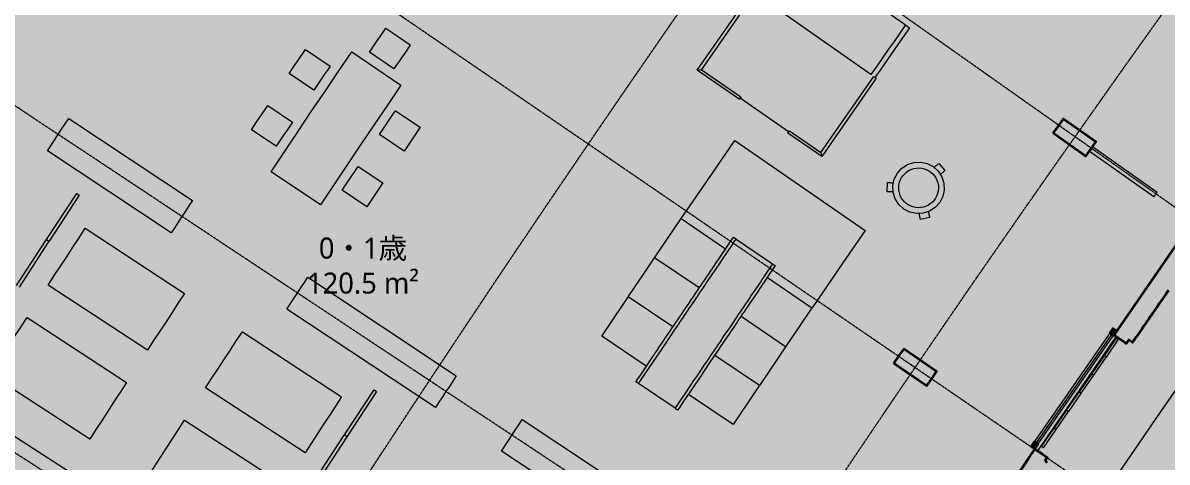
# Model space of a CAD drawing. Header units: millimetres. Extents: x -100577 to 287200, y -212120 to 238461.
# Drawn here: x 41508 to 53073, y 11292 to 15725 of the extents above; entities that cross this region are included whole.
import ezdxf

# ---------------------------------------------------------------- set-up
doc = ezdxf.new("R2010")
doc.units = ezdxf.units.MM
doc.linetypes.add('DASHDOT', pattern=[3.556, 2.54, -0.508, 0, -0.508])
for name, color, linetype, lineweight in [('01_切断（構造・壁）', 7, 'Continuous', 35), ('03_切断（ガラス）', 5, 'Continuous', 13), ('06_部屋の色', 8, 'Continuous', 0), ('10_見えがかり', 7, 'Continuous', 13), ('11_見えがかり（家具）', 8, 'Continuous', 9), ('40_通り芯', 1, 'DASHDOT', 9), ('50_寸法', 3, 'Continuous', 9), ('60_部屋名・面積', 7, 'Continuous', 13), ('70_断面の位置', 6, 'DASHDOT', 9)]:
    doc.layers.add(name, color=color, linetype=linetype, lineweight=lineweight)
doc.styles.add('JP', font='NotoSansCJKjp-Regular.otf')

msp = doc.modelspace()

# ---------------------------------------------------------------- hatches: boundary and pattern name
at = {"layer": '01_切断（構造・壁）'}
for points in [[(51923, 14611), (51974, 14684), (52027, 14758), (52354, 14528), (52324, 14485), (52250, 14381)], [(53454, 13642), (53458, 13639), (53458, 13639), (53458, 13639), (53434, 13603), (53471, 13578), (53464, 13568), (53438, 13531), (53419, 13504), (53404, 13482), (53404, 13482), (53398, 13472), (53391, 13463), (53391, 13463), (53390, 13462), (53372, 13435), (53360, 13418), (53353, 13408), (53329, 13374), (53305, 13339), (53303, 13336), (53286, 13312), (53271, 13290), (53271, 13290), (53263, 13278), (53254, 13265), (53254, 13265), (53239, 13243), (53220, 13216), (53196, 13182), (53172, 13148), (53153, 13120), (53130, 13086), (53106, 13052), (53092, 13032), (53087, 13024), (53071, 13002), (53071, 13002), (53063, 12991), (53054, 12978), (53054, 12978), (53039, 12956), (53020, 12928), (52997, 12895), (52973, 12860), (52970, 12857), (52954, 12833), (52938, 12811), (52938, 12811), (52930, 12799), (52921, 12786), (52921, 12786), (52906, 12764), (52887, 12737), (52872, 12715), (52872, 12715), (52870, 12712), (52864, 12703), (52839, 12668), (52820, 12641), (52797, 12607), (52773, 12572), (52758, 12550), (52754, 12545), (52739, 12523), (52739, 12523), (52730, 12511), (52722, 12498), (52722, 12498), (52722, 12498), (52685, 12524), (52660, 12488), (52653, 12493), (52648, 12497), (52648, 12497), (52648, 12497), (52648, 12497), (52587, 12539), (52537, 12574), (52980, 13212), (53271, 13632), (53281, 13646), (53336, 13725), (53336, 13725), (53336, 13725), (53346, 13718), (53406, 13676), (53446, 13648)], [(52494, 12591), (52507, 12610), (52528, 12641), (52549, 12626), (52561, 12618), (52539, 12587), (52527, 12569), (52506, 12583)], [(50312, 12288), (50362, 12361), (50414, 12436), (50744, 12211), (50715, 12168), (50642, 12062)], [(51755, 11482), (51755, 11482), (51767, 11474), (51746, 11443), (51734, 11425), (51713, 11440), (51701, 11448), (51713, 11466), (51734, 11497)], [(51838, 11302), (51860, 11287), (51875, 11277), (51875, 11277), (51875, 11277), (51868, 11268), (51843, 11230), (51825, 11203), (51810, 11180), (51810, 11180), (51803, 11171), (51797, 11162), (51796, 11161), (51796, 11160), (51778, 11133), (51760, 11106), (51737, 11072), (51713, 11036), (51694, 11009), (51671, 10975), (51648, 10940), (51629, 10912), (51614, 10890), (51614, 10890), (51606, 10878), (51598, 10865), (51598, 10865), (51583, 10843), (51564, 10815), (51549, 10793), (51549, 10793), (51541, 10781), (51532, 10768), (51532, 10768), (51517, 10746), (51499, 10718), (51484, 10696), (51484, 10696), (51476, 10684), (51467, 10671), (51467, 10671), (51452, 10649), (51434, 10621), (51419, 10599), (51419, 10599), (51411, 10587), (51402, 10574), (51402, 10574), (51387, 10552), (51369, 10524), (51353, 10502), (51346, 10490), (51337, 10477), (51337, 10477), (51322, 10455), (51303, 10428), (51288, 10405), (51288, 10405), (51280, 10393), (51272, 10380), (51272, 10380), (51257, 10358), (51238, 10331), (51223, 10308), (51223, 10308), (51215, 10296), (51207, 10284), (51207, 10284), (51192, 10261), (51173, 10234), (51158, 10212), (51158, 10212), (51150, 10200), (51141, 10187), (51141, 10187), (51141, 10187), (51104, 10212), (51080, 10176), (51073, 10180), (51067, 10184), (51007, 10225), (50986, 10239), (50955, 10259), (50955, 10259), (50955, 10259), (51389, 10904), (51514, 11090), (51673, 11327), (51737, 11422), (51809, 11374), (51849, 11347), (51857, 11342), (51862, 11338), (51862, 11338), (51862, 11338)]]:
    msp.add_hatch(color=7, dxfattribs=at).paths.add_polyline_path(points)
at = {"layer": '06_部屋の色', "true_color": 0xd8ccb8}
msp.add_hatch(color=8, dxfattribs=at).paths.add_polyline_path([(53146, 13394), (53666, 14132), (54190, 14867), (54717, 15599), (55247, 16329), (55781, 17057), (56319, 17782), (56860, 18504), (57404, 19224), (57952, 19941), (58503, 20656), (59057, 21368), (59615, 22078), (60176, 22785), (60740, 23489), (61308, 24190), (61879, 24889), (62453, 25585), (63031, 26279), (63612, 26970), (64196, 27658), (64783, 28343), (65374, 29025), (65968, 29705), (66565, 30382), (67165, 31056), (67768, 31727), (68374, 32395), (68984, 33061), (69597, 33723), (70213, 34383), (70832, 35040), (71454, 35694), (72079, 36345), (72707, 36993), (73338, 37638), (73972, 38280), (74610, 38919), (75250, 39555), (75893, 40188), (76540, 40818), (77189, 41444), (77841, 42068), (78496, 42689), (79154, 43307), (79815, 43921), (80479, 44533), (81145, 45141), (82154, 44030), (81492, 43427), (80834, 42820), (80178, 42211), (79525, 41598), (78875, 40982), (78228, 40363), (77584, 39741), (76943, 39116), (76305, 38488), (75669, 37857), (75037, 37223), (74408, 36586), (73782, 35946), (73158, 35303), (72538, 34657), (71921, 34008), (71307, 33357), (70696, 32702), (70088, 32045), (69483, 31385), (68881, 30722), (68283, 30056), (67687, 29387), (67095, 28715), (66506, 28041), (65920, 27364), (65337, 26684), (64758, 26001), (64181, 25316), (63608, 24628), (63038, 23937), (62472, 23244), (61909, 22548), (61349, 21849), (60792, 21148), (60239, 20444), (59689, 19738), (59142, 19028), (58598, 18317), (58058, 17602), (57522, 16886), (56989, 16166), (56459, 15445), (55932, 14720), (55409, 13993), (54890, 13264), (54373, 12533), (53861, 11798), (53352, 11062), (52846, 10323), (52343, 9582), (51845, 8838), (51349, 8092), (50858, 7344), (50369, 6593), (49885, 5840), (49404, 5085), (48926, 4328), (48452, 3568), (47178, 4359), (47655, 5125), (48137, 5888), (48622, 6649), (49110, 7408), (49602, 8165), (50098, 8919), (50597, 9671), (51100, 10420), (51606, 11167), (52116, 11912), (52629, 12654)])
at = {"layer": '06_部屋の色', "true_color": 0xc5de9a}
msp.add_hatch(color=8, dxfattribs=at).paths.add_polyline_path([(44700, 22054), (44968, 22426), (45236, 22797), (45371, 22981), (45506, 23167), (45776, 23537), (46047, 23906), (46319, 24275), (46591, 24643), (46865, 25010), (47139, 25377), (52145, 21624), (55460, 19139), (55200, 18791), (54941, 18442), (54682, 18093), (54424, 17743), (54167, 17393), (53911, 17042), (53785, 16870), (53782, 16866), (53782, 16866), (53655, 16691), (53400, 16339), (53146, 15986), (52893, 15633), (52641, 15279), (52389, 14925), (52139, 14570), (52139, 14570), (46534, 18520), (43638, 20562), (43638, 20562), (43903, 20936), (44168, 21309), (44434, 21682)])
at = {"layer": '06_部屋の色', "true_color": 0xe9dfcf}
for points in [[(53364, 13705), (53335, 13726), (42167, 21598), (43915, 24040), (54967, 16005), (54151, 14865), (54180, 14845)], [(52565, 12554), (51766, 11403), (40455, 19131), (42167, 21598), (53335, 13726), (52536, 12574)], [(40455, 19131), (51737, 11423), (50955, 10260), (50984, 10240), (50202, 9078), (50173, 9097), (40279, 15646), (38779, 16639)], [(53364, 13705), (53335, 13726), (52138, 14570), (53782, 16866), (54967, 16005), (54151, 14865), (54180, 14845)], [(40279, 15646), (50173, 9097), (49408, 7923), (49437, 7904), (48673, 6730), (48643, 6748), (38655, 13152)], [(52565, 12554), (51766, 11403), (50528, 12249), (52138, 14570), (53335, 13726), (52536, 12574)], [(37109, 10702), (38655, 13152), (48643, 6748), (47895, 5563), (47925, 5544), (47177, 4359), (37198, 10553), (37241, 10620)], [(50984, 10240), (50202, 9078), (50173, 9097), (48952, 9906), (50528, 12249), (51737, 11423), (50955, 10260)]]:
    msp.add_hatch(color=8, dxfattribs=at).paths.add_polyline_path(points)
at = {"layer": '06_部屋の色', "true_color": 0xe6efc2}
msp.add_hatch(color=8, dxfattribs=at).paths.add_polyline_path([(40280, 15646), (40533, 16028), (40787, 16409), (41042, 16789), (41298, 17169), (41555, 17548), (41812, 17927), (41941, 18115), (42070, 18305), (42330, 18683), (42590, 19060), (42850, 19436), (43112, 19812), (43375, 20187), (43638, 20562), (46534, 18520), (52139, 14570), (51972, 14333), (51916, 14254), (51889, 14214), (51861, 14175), (51806, 14096), (51640, 13858), (51640, 13858), (51474, 13621), (51419, 13541), (51391, 13502), (51364, 13462), (51309, 13383), (51144, 13145), (51144, 13145), (50979, 12906), (50924, 12827), (50897, 12787), (50870, 12747), (50815, 12668), (50651, 12429), (50651, 12429), (50528, 12248), (50487, 12190), (50433, 12110), (50406, 12070), (50379, 12030), (50324, 11950), (50162, 11711), (50161, 11711), (49999, 11471), (49945, 11391), (49918, 11351), (49891, 11311), (49837, 11231), (49675, 10990), (49675, 10990), (49514, 10750), (49460, 10669), (49433, 10629), (49407, 10589), (49353, 10509), (49192, 10268), (49032, 10026), (48979, 9946), (48952, 9906), (48952, 9906), (48952, 9906), (48952, 9906), (48925, 9865), (48872, 9785), (48713, 9543), (48553, 9301), (48500, 9220), (48474, 9180), (48447, 9139), (48395, 9059), (48236, 8816), (48078, 8573), (48025, 8492), (47999, 8452), (47973, 8411), (47920, 8330), (47763, 8087), (47606, 7844), (47554, 7762), (47528, 7722), (47502, 7681), (47449, 7600), (47413, 7544), (47411, 7540), (47293, 7356), (47137, 7112), (47085, 7030), (47059, 6990), (47033, 6949), (46982, 6867), (46826, 6623), (46672, 6378), (46620, 6296), (46594, 6255), (46569, 6215), (46517, 6133), (46363, 5888), (46363, 5887), (46209, 5642), (46158, 5560), (46133, 5519), (46107, 5478), (46056, 5396), (45903, 5150), (37067, 10634), (37065, 10635), (37065, 10635), (37067, 10634), (37333, 11062), (37419, 11200), (37601, 11491), (37702, 11651), (37873, 11922), (37976, 12086), (38151, 12362), (38248, 12515), (38453, 12836), (38519, 12940), (38653, 13148), (38656, 13153), (38791, 13364), (38858, 13467), (39064, 13788), (39162, 13939), (39340, 14214), (39446, 14376), (39621, 14644), (39725, 14803), (39913, 15090), (40002, 15226), (40277, 15642), (40280, 15646)])

# ---------------------------------------------------------------- linework, layer by layer
at = {"layer": '01_切断（構造・壁）'}
for points in [[(51923, 14611), (51974, 14684), (52027, 14758), (52354, 14528), (52324, 14485), (52250, 14381), (51923, 14611)], [(53087, 13024), (53071, 13002), (53071, 13002), (53063, 12991), (53054, 12978), (53054, 12978), (53039, 12956), (53020, 12928), (52997, 12895), (52973, 12860), (52970, 12857), (52954, 12833), (52938, 12811), (52938, 12811), (52930, 12799), (52921, 12786), (52921, 12786), (52906, 12764), (52887, 12737), (52872, 12715), (52872, 12715), (52870, 12712), (52864, 12703), (52839, 12668), (52820, 12641), (52797, 12607), (52773, 12572), (52758, 12550), (52754, 12545), (52739, 12523), (52739, 12523), (52730, 12511), (52722, 12498), (52722, 12498), (52722, 12498), (52685, 12524), (52660, 12488), (52653, 12493), (52648, 12497), (52648, 12497), (52648, 12497), (52648, 12497), (52587, 12539), (52537, 12574), (52980, 13212), (53271, 13632)], [(52494, 12591), (52507, 12610), (52528, 12641), (52549, 12626), (52561, 12618), (52539, 12587), (52527, 12569), (52506, 12583), (52494, 12591)], [(50312, 12288), (50362, 12361), (50414, 12436), (50744, 12211), (50715, 12168), (50642, 12062), (50312, 12288)], [(51755, 11482), (51755, 11482), (51767, 11474), (51746, 11443), (51734, 11425), (51713, 11440), (51701, 11448), (51713, 11466), (51734, 11497), (51755, 11482)], [(51514, 11090), (51673, 11327), (51737, 11422), (51809, 11374), (51849, 11347), (51857, 11342), (51862, 11338), (51862, 11338), (51862, 11338), (51838, 11302)], [(51838, 11302), (51860, 11287)]]:
    msp.add_lwpolyline(points, dxfattribs=at)
at = {"layer": '03_切断（ガラス）'}
msp.add_lwpolyline([(52510, 12580), (51751, 11485)], dxfattribs=at)
at = {"layer": '10_見えがかり'}
for points in [[(51736, 11498), (52493, 12590)], [(52526, 12567), (51768, 11476)], [(51768, 11404), (52116, 11912), (52560, 12555)], [(52439, 12363), (52566, 12546), (52583, 12535), (52456, 12352), (52439, 12363)], [(52312, 12180), (52438, 12362)], [(52455, 12350), (52329, 12169), (52312, 12180)], [(52185, 11997), (52311, 12179)], [(52327, 12167), (52202, 11986), (52185, 11997)], [(52058, 11814), (52184, 11996)], [(52200, 11984), (52075, 11803), (52058, 11814)], [(51931, 11631), (52057, 11813)], [(52073, 11801), (51948, 11620), (51931, 11631)], [(51804, 11448), (51930, 11630)], [(51946, 11618), (51821, 11437), (51804, 11448)]]:
    msp.add_lwpolyline(points, dxfattribs=at)
at = {"layer": '11_見えがかり（家具）'}
for points in [[(48992, 16092), (49050, 16176), (49109, 16259), (49168, 16343), (49227, 16426), (49285, 16510), (50430, 15704), (50371, 15621), (50313, 15538), (50255, 15455), (50196, 15372), (50138, 15289), (50080, 15205), (48933, 16008), (48992, 16092)], [(48325, 15249), (48880, 16045), (48904, 16028), (48366, 15255)], [(45341, 15381), (45314, 15341), (45286, 15301), (45259, 15261), (45011, 15429), (45066, 15510), (45148, 15630), (45175, 15671), (45423, 15502), (45396, 15461), (45368, 15421), (45341, 15381)], [(50432, 15703), (50471, 15675), (50321, 15462), (50172, 15249), (50122, 15178)], [(44152, 14425), (44288, 14627), (44423, 14829), (44560, 15030), (44696, 15232), (44832, 15433), (45329, 15096), (45193, 14895), (45057, 14694), (44921, 14493), (44786, 14292), (44651, 14091), (44516, 13889), (44017, 14222), (44152, 14425)], [(44531, 15167), (44504, 15127), (44477, 15086), (44449, 15046), (44201, 15214), (44255, 15295), (44337, 15416), (44365, 15456), (44613, 15288), (44586, 15248), (44558, 15207), (44531, 15167)], [(48365, 15253), (48764, 14977), (48747, 14954), (48324, 15247), (48365, 15253)], [(49574, 14418), (50109, 15185), (50133, 15168), (49583, 14378)], [(49247, 14625), (48757, 14964)], [(44150, 14602), (44123, 14561), (44096, 14521), (44069, 14480), (43820, 14647), (43874, 14728), (43956, 14850), (43983, 14890), (44232, 14723), (44205, 14682), (44178, 14642), (44150, 14602)], [(45442, 14551), (45415, 14511), (45388, 14471), (45361, 14430), (45112, 14598), (45167, 14679), (45248, 14799), (45275, 14839), (45524, 14671), (45497, 14631), (45470, 14591), (45442, 14551)], [(43223, 13932), (43187, 13878), (43151, 13823), (43115, 13769), (43079, 13715), (43043, 13661), (43007, 13606), (41756, 14433), (41828, 14542), (41900, 14652), (41936, 14706), (41973, 14761), (43223, 13932)], [(49257, 14636), (49573, 14416), (49582, 14376), (49240, 14612), (49257, 14636)], [(48252, 13881), (48477, 14209), (48703, 14537), (50020, 13629), (49796, 13304), (49573, 12978), (49485, 12849)], [(52320, 14476), (52972, 14016), (52966, 14008), (52961, 14001), (52956, 13993), (52950, 13986), (52945, 13978), (52939, 13970), (52287, 14430)], [(45064, 13989), (45037, 13948), (45010, 13908), (44983, 13868), (44734, 14035), (44788, 14116), (44869, 14236), (44896, 14277), (45145, 14109), (45118, 14069), (45091, 14029), (45064, 13989)], [(50451, 14295), (50515, 14316), (50583, 14319), (50649, 14305), (50710, 14274), (50760, 14228), (50797, 14171), (50817, 14106), (50821, 14038), (50806, 13972), (50775, 13911), (50729, 13861), (50672, 13825), (50607, 13804), (50540, 13801), (50473, 13815), (50413, 13846), (50363, 13892), (50326, 13949), (50305, 14014), (50302, 14082), (50316, 14148), (50348, 14208), (50393, 14259), (50451, 14295)], [(50390, 14165), (50404, 14185), (50421, 14203), (50440, 14219), (50461, 14234), (50485, 14246), (50511, 14254), (50539, 14259), (50566, 14261), (50594, 14258), (50620, 14252), (50644, 14243), (50666, 14231), (50686, 14217), (50704, 14201), (50721, 14182), (50735, 14160), (50747, 14136), (50756, 14110), (50761, 14083), (50762, 14055), (50759, 14028), (50753, 14002), (50744, 13977), (50732, 13955), (50718, 13935), (50702, 13917), (50683, 13901), (50661, 13886), (50637, 13874), (50611, 13866), (50584, 13861), (50556, 13859), (50529, 13862), (50503, 13868), (50479, 13877), (50456, 13889), (50436, 13903), (50418, 13919), (50402, 13938), (50387, 13960), (50376, 13984), (50367, 14010), (50362, 14037), (50361, 14065), (50363, 14092), (50369, 14118), (50379, 14143), (50390, 14165)], [(50721, 14267), (50721, 14267), (50727, 14273), (50734, 14278), (50740, 14284), (50746, 14289), (50752, 14295), (50759, 14301), (50765, 14306), (50828, 14236), (50822, 14230), (50816, 14225), (50809, 14219), (50803, 14213), (50797, 14208), (50791, 14202), (50784, 14197), (50783, 14196)], [(50303, 14018), (50295, 14018), (50278, 14018), (50270, 14018), (50261, 14018), (50253, 14018), (50244, 14019), (50246, 14113), (50255, 14113), (50263, 14113), (50280, 14113)], [(50280, 14113), (50288, 14112), (50297, 14112), (50305, 14112), (50307, 14112)], [(41748, 13539), (42052, 14002), (42077, 13986), (41773, 13523)], [(48163, 13751), (48252, 13881)], [(50661, 13819), (50661, 13818), (50662, 13810), (50666, 13793), (50668, 13785), (50669, 13777), (50671, 13769), (50673, 13761), (50580, 13741), (50579, 13749), (50577, 13757), (50573, 13774), (50572, 13782), (50570, 13790), (50568, 13800)], [(41826, 13174), (41888, 13270), (41951, 13365), (42014, 13461), (42076, 13556), (42139, 13652), (43142, 12993), (43079, 12898), (43017, 12803), (42955, 12708), (42893, 12613), (42830, 12518), (42768, 12423), (41763, 13078), (41826, 13174)], [(48343, 13050), (47893, 13355), (48028, 13552), (48162, 13750), (48610, 13444)], [(41444, 13074), (41747, 13538), (41772, 13521), (41469, 13058)], [(48474, 13240), (48479, 13248), (48492, 13267), (48510, 13294), (48547, 13348), (48565, 13376), (48584, 13403), (48596, 13421), (48602, 13430), (48634, 13477), (48634, 13477), (48677, 13541), (48691, 13561), (48716, 13544), (48702, 13524), (48660, 13461), (48659, 13460), (48627, 13413), (48621, 13404), (48609, 13386), (48590, 13359), (48572, 13332), (48535, 13277), (48517, 13250), (48515, 13247), (48498, 13223), (48497, 13221), (48480, 13196), (48416, 13101), (48406, 13087), (48404, 13084), (48370, 13033), (48351, 13006), (48333, 12979), (48315, 12951), (48312, 12948), (48296, 12924), (48263, 12876), (48259, 12870), (48244, 12847), (48225, 12820), (48219, 12811), (48207, 12793), (48190, 12768), (48189, 12766), (48174, 12744), (48170, 12738), (48152, 12711), (48149, 12707), (48134, 12684), (48115, 12657), (48078, 12603), (48060, 12576), (48023, 12521), (48016, 12510), (47778, 12160), (47742, 12106), (47729, 12086), (47704, 12103), (47717, 12123), (47766, 12194), (47804, 12251), (47870, 12348), (47888, 12375), (47897, 12388), (47907, 12402), (47925, 12429), (47930, 12437), (47943, 12457), (47962, 12484), (47980, 12511), (47983, 12515), (47998, 12538), (48017, 12565), (48040, 12599), (48054, 12619), (48072, 12647), (48090, 12674), (48109, 12701), (48127, 12728), (48146, 12755), (48164, 12782), (48182, 12810), (48198, 12832), (48201, 12837), (48213, 12855), (48235, 12887), (48239, 12893), (48271, 12941), (48278, 12950), (48290, 12968), (48308, 12995), (48326, 13023), (48345, 13050), (48363, 13077), (48379, 13101), (48382, 13104), (48391, 13118), (48400, 13131), (48418, 13158), (48437, 13185), (48455, 13213), (48466, 13229), (48474, 13240)], [(48717, 13543), (49086, 13293)], [(48076, 12656), (47626, 12959), (47804, 13223), (47892, 13353)], [(48908, 13026), (48926, 13052), (48963, 13106), (48966, 13111), (48981, 13134), (49000, 13161), (49031, 13208), (49062, 13252), (49075, 13272), (49088, 13291), (49113, 13275), (49100, 13255), (49086, 13235), (49056, 13191), (49025, 13144), (49006, 13117), (48993, 13098), (48988, 13090), (48969, 13063), (48955, 13041), (48951, 13035), (48933, 13008), (48896, 12954), (48888, 12942), (48877, 12927), (48822, 12845), (48809, 12826), (48804, 12818), (48786, 12791), (48783, 12788), (48767, 12764), (48749, 12737), (48733, 12714), (48730, 12710), (48727, 12705), (48712, 12682), (48694, 12655), (48661, 12607), (48657, 12601), (48649, 12589), (48550, 12444), (48548, 12440), (48452, 12299), (48439, 12279), (48421, 12252), (48415, 12244), (48329, 12116), (48313, 12092), (48310, 12089), (48310, 12089), (48292, 12062), (48226, 11965), (48179, 11896), (48140, 11837), (48126, 11817), (48102, 11834), (48154, 11912), (48202, 11982), (48267, 12079), (48281, 12100), (48308, 12139), (48322, 12160), (48341, 12187), (48359, 12215), (48378, 12242), (48391, 12262), (48414, 12296), (48423, 12309), (48433, 12323), (48451, 12350), (48469, 12378), (48488, 12405), (48506, 12432), (48521, 12453), (48525, 12459), (48527, 12463), (48543, 12486), (48561, 12513), (48598, 12568), (48624, 12605), (48636, 12624), (48669, 12672), (48706, 12726), (48724, 12754), (48742, 12781), (48758, 12804), (48761, 12808), (48779, 12835), (48784, 12842), (48797, 12862), (48816, 12889), (48834, 12916), (48853, 12944), (48867, 12965), (48908, 13026)], [(45889, 12163), (45854, 12110), (45819, 12056), (45783, 12003), (45748, 11949), (45713, 11896), (45677, 11843), (44175, 12835), (44247, 12943), (44318, 13050), (44354, 13104), (44389, 13158), (45889, 12163)], [(49034, 13155), (49484, 12848), (49350, 12652), (49217, 12456)], [(47809, 12261), (47359, 12563), (47581, 12893), (47625, 12958)], [(41239, 12271), (41301, 12367), (41363, 12463), (41425, 12558), (41487, 12654), (41550, 12750), (42556, 12096), (42494, 12001), (42432, 11906), (42370, 11810), (42309, 11715), (42247, 11620), (42186, 11524), (41177, 12175), (41239, 12271)], [(49217, 12456), (48768, 12761)], [(43416, 12135), (43478, 12230), (43540, 12324), (43602, 12419), (43664, 12514), (43727, 12608), (44729, 11949), (44668, 11855), (44606, 11761), (44544, 11667), (44483, 11573), (44421, 11478), (44360, 11384), (43355, 12040), (43416, 12135)], [(49216, 12454), (49129, 12325), (48952, 12064)], [(48952, 12064), (48502, 12368)], [(48100, 11835), (47731, 12085)], [(48951, 12062), (48907, 11999), (48687, 11671)], [(45058, 12021), (45083, 12004), (44783, 11548), (44758, 11565), (45058, 12021)], [(48687, 11671), (48235, 11975)], [(40657, 11364), (40719, 11460), (40780, 11557), (40842, 11653), (40903, 11749), (40965, 11845), (41975, 11197), (41914, 11101), (41852, 11006), (41791, 10910), (41730, 10814), (41669, 10719), (41608, 10623), (40596, 11268), (40657, 11364)], [(42835, 11240), (42897, 11335), (42958, 11430), (43020, 11525), (43081, 11620), (43143, 11715), (44149, 11061), (44088, 10967), (44027, 10872), (43965, 10778), (43904, 10684), (43843, 10589), (43782, 10495), (42774, 11145), (42835, 11240)], [(48056, 10726), (48021, 10673), (47986, 10620), (47951, 10568), (47916, 10515), (47882, 10462), (47847, 10410), (46345, 11402), (46415, 11508), (46485, 11614), (46521, 11668), (46556, 11721), (48056, 10726)], [(44782, 11547), (44485, 11092), (44460, 11108), (44757, 11563)]]:
    msp.add_lwpolyline(points, dxfattribs=at)
at = {"layer": '40_通り芯'}
for points in [[(56066, 11810), (40210, 22988)], [(54489, 9538), (38470, 20481)], [(52956, 7258), (36779, 17966)], [(49773, 11136), (50039, 11529), (50305, 11922), (50573, 12314), (50841, 12706), (51110, 13097), (51381, 13487), (51652, 13876), (51924, 14265), (52198, 14653), (52472, 15041), (52747, 15428), (53023, 15814)], [(51456, 4955), (35124, 15427)]]:
    msp.add_lwpolyline(points, dxfattribs=at)
at = {"layer": '50_寸法'}
msp.add_lwpolyline([(52581, 11177), (52794, 11487), (53008, 11797), (53222, 12106)], dxfattribs=at)
at = {"layer": '70_断面の位置'}
msp.add_lwpolyline([(44951, 11101), (45119, 11358), (45288, 11615), (45457, 11872), (45627, 12129), (45797, 12385), (45967, 12641), (46138, 12897), (46309, 13153), (46481, 13408), (46653, 13663), (46825, 13918), (46998, 14172), (47171, 14426), (47345, 14680), (47519, 14934), (47693, 15187), (47868, 15440), (48043, 15693), (48219, 15946)], dxfattribs=at)

# ---------------------------------------------------------------- texts
at = {"layer": '60_部屋名・面積', "insert": (44946, 13273), "char_height": 211.7, "attachment_point": 5, "style": 'JP'}
msp.add_mtext('0・1歳\\P120.5 m²', dxfattribs=at)

doc.saveas('drawing.dxf')
